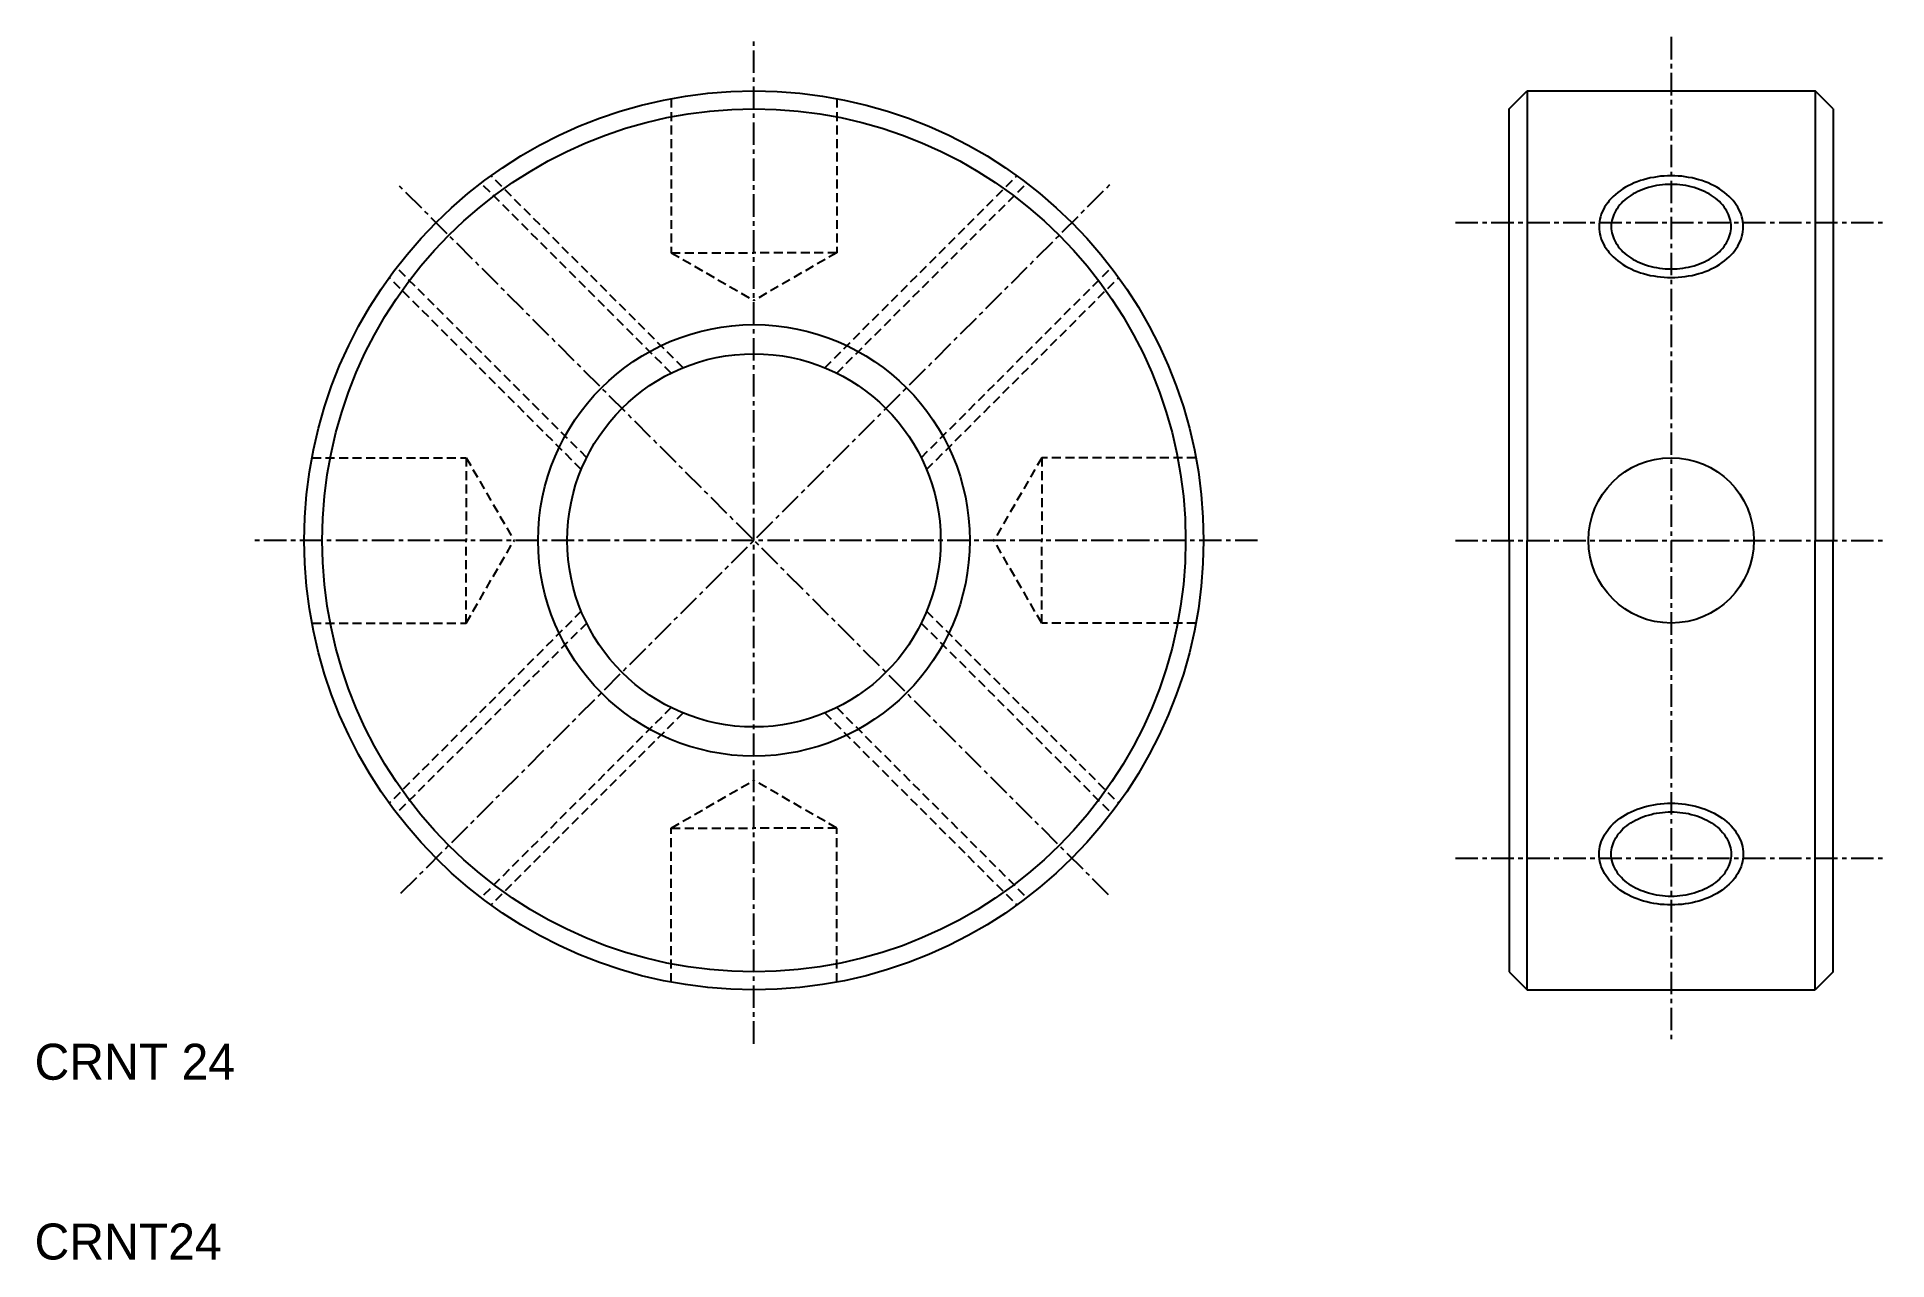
# Model space of a CAD drawing. Extents: x 10 to 113, y 10 to 78.
import ezdxf

# ---------------------------------------------------------------- set-up
doc = ezdxf.new("R2010")
doc.units = 0
doc.linetypes.add('CENTER', pattern=[2, 1.25, -0.25, 0.25, -0.25])
doc.linetypes.add('DASHED', pattern=[0.75, 0.5, -0.25])
doc.layers.get('0').update_dxf_attribs({"linetype": 'CONTINUOUS'})
doc.layers.add('CENTER', color=1, linetype='CENTER')

msp = doc.modelspace()

# ---------------------------------------------------------------- linework, layer by layer
at = {"color": 3, "linetype": 'DASHED'}
for p, q in [((45.4, 74.57), (45.4, 66)), ((54.6, 74.57), (54.6, 66)), ((46.06, 59.6), (35.38, 70.28)), ((53.94, 59.6), (64.62, 70.28)), ((45.4, 59.3), (34.83, 69.87)), ((54.6, 59.3), (65.17, 69.87)), ((45.4, 66), (50, 63.34)), ((45.4, 66), (50, 66)), ((54.6, 66), (50, 66)), ((54.6, 66), (50, 63.34)), ((40.7, 54.6), (30.13, 65.17)), ((59.3, 54.6), (69.87, 65.17)), ((40.4, 53.94), (29.72, 64.62)), ((59.6, 53.94), (70.28, 64.62)), ((25.43, 54.6), (34, 54.6)), ((34, 54.6), (34, 50)), ((34, 54.6), (36.66, 50)), ((66, 54.6), (63.34, 50)), ((74.57, 54.6), (66, 54.6)), ((66, 54.6), (66, 50)), ((34, 45.4), (36.66, 50)), ((34, 45.4), (34, 50)), ((66, 45.4), (63.34, 50)), ((66, 45.4), (66, 50)), ((25.43, 45.4), (34, 45.4)), ((40.4, 46.06), (29.72, 35.38)), ((40.7, 45.4), (30.13, 34.83)), ((59.3, 45.4), (69.87, 34.83)), ((59.6, 46.06), (70.28, 35.38)), ((74.57, 45.4), (66, 45.4)), ((45.4, 40.7), (34.83, 30.13)), ((46.06, 40.4), (35.38, 29.72)), ((53.94, 40.4), (64.62, 29.72)), ((54.6, 40.7), (65.17, 30.13)), ((45.4, 34), (50, 36.66)), ((54.6, 34), (50, 36.66)), ((45.4, 34), (50, 34)), ((45.4, 25.43), (45.4, 34)), ((54.6, 34), (50, 34)), ((54.6, 25.43), (54.6, 34))]:
    msp.add_line(p, q, dxfattribs=at)
at = {"color": 7, "linetype": 'CONTINUOUS'}
for p, q in [((92, 74), (93, 75)), ((93, 75), (93, 50)), ((93, 75), (109, 75)), ((109, 75), (109, 50)), ((110, 74), (109, 75)), ((92, 50), (92, 74)), ((110, 74), (110, 50)), ((92, 50), (92, 26)), ((93, 25), (93, 50)), ((109, 25), (109, 50)), ((110, 26), (110, 50)), ((92, 26), (93, 25)), ((110, 26), (109, 25)), ((93, 25), (109, 25))]:
    msp.add_line(p, q, dxfattribs=at)
at = {"color": 3, "linetype": 'CONTINUOUS'}
for points in [[(96.99, 67.45, 0), (97, 67.31, 0), (97.01, 67.17, 0), (97.04, 67.03, 0), (97.07, 66.9, 0), (97.11, 66.76, 0), (97.17, 66.63, 0), (97.23, 66.5, 0), (97.3, 66.37, 0), (97.38, 66.24, 0), (97.47, 66.12, 0), (97.56, 66, 0), (97.67, 65.88, 0), (97.78, 65.77, 0), (97.9, 65.66, 0), (98.03, 65.55, 0), (98.17, 65.45, 0), (98.31, 65.35, 0), (98.46, 65.26, 0), (98.61, 65.18, 0), (98.77, 65.1, 0), (98.94, 65.02, 0), (99.11, 64.96, 0), (99.29, 64.89, 0), (99.47, 64.84, 0), (99.65, 64.79, 0), (99.84, 64.74, 0), (100.03, 64.71, 0), (100.22, 64.68, 0), (100.41, 64.65, 0), (100.61, 64.64, 0), (100.8, 64.62, 0), (101, 64.62, 0), (101.2, 64.62, 0), (101.39, 64.64, 0), (101.59, 64.65, 0), (101.78, 64.68, 0), (101.97, 64.71, 0), (102.16, 64.74, 0), (102.35, 64.79, 0), (102.53, 64.84, 0), (102.71, 64.89, 0), (102.89, 64.96, 0), (103.06, 65.02, 0), (103.23, 65.1, 0), (103.39, 65.18, 0), (103.54, 65.26, 0), (103.69, 65.35, 0), (103.83, 65.45, 0), (103.97, 65.55, 0), (104.1, 65.66, 0), (104.22, 65.77, 0), (104.33, 65.88, 0), (104.44, 66, 0), (104.53, 66.12, 0), (104.62, 66.24, 0), (104.7, 66.37, 0), (104.77, 66.5, 0), (104.83, 66.63, 0), (104.89, 66.76, 0), (104.93, 66.9, 0), (104.96, 67.03, 0), (104.99, 67.17, 0), (105, 67.31, 0), (105.01, 67.45, 0), (105, 67.59, 0), (104.99, 67.73, 0), (104.96, 67.86, 0), (104.93, 68, 0), (104.89, 68.14, 0), (104.83, 68.27, 0), (104.77, 68.4, 0), (104.7, 68.53, 0), (104.62, 68.66, 0), (104.53, 68.78, 0), (104.44, 68.9, 0), (104.33, 69.02, 0), (104.22, 69.13, 0), (104.1, 69.24, 0), (103.97, 69.35, 0), (103.83, 69.45, 0), (103.69, 69.55, 0), (103.54, 69.64, 0), (103.39, 69.72, 0), (103.23, 69.8, 0), (103.06, 69.88, 0), (102.89, 69.94, 0), (102.71, 70.01, 0), (102.53, 70.06, 0), (102.35, 70.11, 0), (102.16, 70.16, 0), (101.97, 70.19, 0), (101.78, 70.22, 0), (101.59, 70.25, 0), (101.39, 70.26, 0), (101.2, 70.27, 0), (101, 70.28, 0), (100.8, 70.27, 0), (100.61, 70.26, 0), (100.41, 70.25, 0), (100.22, 70.22, 0), (100.03, 70.19, 0), (99.84, 70.16, 0), (99.65, 70.11, 0), (99.47, 70.06, 0), (99.29, 70.01, 0), (99.11, 69.94, 0), (98.94, 69.88, 0), (98.77, 69.8, 0), (98.61, 69.72, 0), (98.46, 69.64, 0), (98.31, 69.55, 0), (98.17, 69.45, 0), (98.03, 69.35, 0), (97.9, 69.24, 0), (97.78, 69.13, 0), (97.67, 69.02, 0), (97.56, 68.9, 0), (97.47, 68.78, 0), (97.38, 68.66, 0), (97.3, 68.53, 0), (97.23, 68.4, 0), (97.17, 68.27, 0), (97.11, 68.14, 0), (97.07, 68, 0), (97.04, 67.86, 0), (97.01, 67.73, 0), (97, 67.59, 0), (96.99, 67.45, 0)], [(96.99, 32.55, 0), (97, 32.69, 0), (97.01, 32.83, 0), (97.04, 32.97, 0), (97.07, 33.1, 0), (97.11, 33.24, 0), (97.17, 33.37, 0), (97.23, 33.5, 0), (97.3, 33.63, 0), (97.38, 33.76, 0), (97.47, 33.88, 0), (97.56, 34, 0), (97.67, 34.12, 0), (97.78, 34.23, 0), (97.9, 34.34, 0), (98.03, 34.45, 0), (98.17, 34.55, 0), (98.31, 34.65, 0), (98.46, 34.74, 0), (98.61, 34.82, 0), (98.77, 34.9, 0), (98.94, 34.98, 0), (99.11, 35.04, 0), (99.29, 35.11, 0), (99.47, 35.16, 0), (99.65, 35.21, 0), (99.84, 35.26, 0), (100.03, 35.29, 0), (100.22, 35.32, 0), (100.41, 35.35, 0), (100.61, 35.36, 0), (100.8, 35.38, 0), (101, 35.38, 0), (101.2, 35.38, 0), (101.39, 35.36, 0), (101.59, 35.35, 0), (101.78, 35.32, 0), (101.97, 35.29, 0), (102.16, 35.26, 0), (102.35, 35.21, 0), (102.53, 35.16, 0), (102.71, 35.11, 0), (102.89, 35.04, 0), (103.06, 34.98, 0), (103.23, 34.9, 0), (103.39, 34.82, 0), (103.54, 34.74, 0), (103.69, 34.65, 0), (103.83, 34.55, 0), (103.97, 34.45, 0), (104.1, 34.34, 0), (104.22, 34.23, 0), (104.33, 34.12, 0), (104.44, 34, 0), (104.53, 33.88, 0), (104.62, 33.76, 0), (104.7, 33.63, 0), (104.77, 33.5, 0), (104.83, 33.37, 0), (104.89, 33.24, 0), (104.93, 33.1, 0), (104.96, 32.97, 0), (104.99, 32.83, 0), (105, 32.69, 0), (105.01, 32.55, 0), (105, 32.41, 0), (104.99, 32.27, 0), (104.96, 32.14, 0), (104.93, 32, 0), (104.89, 31.86, 0), (104.83, 31.73, 0), (104.77, 31.6, 0), (104.7, 31.47, 0), (104.62, 31.34, 0), (104.53, 31.22, 0), (104.44, 31.1, 0), (104.33, 30.98, 0), (104.22, 30.87, 0), (104.1, 30.76, 0), (103.97, 30.65, 0), (103.83, 30.55, 0), (103.69, 30.45, 0), (103.54, 30.36, 0), (103.39, 30.28, 0), (103.23, 30.2, 0), (103.06, 30.12, 0), (102.89, 30.06, 0), (102.71, 29.99, 0), (102.53, 29.94, 0), (102.35, 29.89, 0), (102.16, 29.84, 0), (101.97, 29.81, 0), (101.78, 29.78, 0), (101.59, 29.75, 0), (101.39, 29.74, 0), (101.2, 29.73, 0), (101, 29.72, 0), (100.8, 29.73, 0), (100.61, 29.74, 0), (100.41, 29.75, 0), (100.22, 29.78, 0), (100.03, 29.81, 0), (99.84, 29.84, 0), (99.65, 29.89, 0), (99.47, 29.94, 0), (99.29, 29.99, 0), (99.11, 30.06, 0), (98.94, 30.12, 0), (98.77, 30.2, 0), (98.61, 30.28, 0), (98.46, 30.36, 0), (98.31, 30.45, 0), (98.17, 30.55, 0), (98.03, 30.65, 0), (97.9, 30.76, 0), (97.78, 30.87, 0), (97.67, 30.98, 0), (97.56, 31.1, 0), (97.47, 31.22, 0), (97.38, 31.34, 0), (97.3, 31.47, 0), (97.23, 31.6, 0), (97.17, 31.73, 0), (97.11, 31.86, 0), (97.07, 32, 0), (97.04, 32.14, 0), (97.01, 32.27, 0), (97, 32.41, 0), (96.99, 32.55, 0)]]:
    msp.add_polyline3d(points, dxfattribs=at)
at = {"color": 7, "linetype": 'CONTINUOUS'}
for points in [[(97.67, 67.45, 0), (97.67, 67.33, 0), (97.68, 67.22, 0), (97.7, 67.11, 0), (97.73, 66.99, 0), (97.77, 66.88, 0), (97.81, 66.77, 0), (97.86, 66.66, 0), (97.92, 66.55, 0), (97.99, 66.45, 0), (98.06, 66.34, 0), (98.14, 66.24, 0), (98.23, 66.14, 0), (98.32, 66.05, 0), (98.42, 65.96, 0), (98.53, 65.87, 0), (98.64, 65.79, 0), (98.76, 65.71, 0), (98.89, 65.63, 0), (99.02, 65.56, 0), (99.15, 65.5, 0), (99.29, 65.43, 0), (99.43, 65.38, 0), (99.58, 65.33, 0), (99.73, 65.28, 0), (99.88, 65.24, 0), (100.03, 65.2, 0), (100.19, 65.17, 0), (100.35, 65.14, 0), (100.51, 65.13, 0), (100.67, 65.11, 0), (100.84, 65.1, 0), (101, 65.1, 0), (101.16, 65.1, 0), (101.33, 65.11, 0), (101.49, 65.13, 0), (101.65, 65.14, 0), (101.81, 65.17, 0), (101.97, 65.2, 0), (102.12, 65.24, 0), (102.28, 65.28, 0), (102.42, 65.33, 0), (102.57, 65.38, 0), (102.71, 65.43, 0), (102.85, 65.5, 0), (102.98, 65.56, 0), (103.11, 65.63, 0), (103.24, 65.71, 0), (103.36, 65.79, 0), (103.47, 65.87, 0), (103.57, 65.96, 0), (103.68, 66.05, 0), (103.77, 66.14, 0), (103.86, 66.24, 0), (103.94, 66.34, 0), (104.01, 66.45, 0), (104.08, 66.55, 0), (104.14, 66.66, 0), (104.19, 66.77, 0), (104.23, 66.88, 0), (104.27, 66.99, 0), (104.3, 67.11, 0), (104.31, 67.22, 0), (104.33, 67.33, 0), (104.33, 67.45, 0), (104.33, 67.57, 0), (104.31, 67.68, 0), (104.3, 67.79, 0), (104.27, 67.91, 0), (104.23, 68.02, 0), (104.19, 68.13, 0), (104.14, 68.24, 0), (104.08, 68.35, 0), (104.01, 68.45, 0), (103.94, 68.56, 0), (103.86, 68.66, 0), (103.77, 68.76, 0), (103.68, 68.85, 0), (103.57, 68.94, 0), (103.47, 69.03, 0), (103.36, 69.11, 0), (103.24, 69.19, 0), (103.11, 69.27, 0), (102.98, 69.34, 0), (102.85, 69.4, 0), (102.71, 69.47, 0), (102.57, 69.52, 0), (102.42, 69.57, 0), (102.28, 69.62, 0), (102.12, 69.66, 0), (101.97, 69.7, 0), (101.81, 69.73, 0), (101.65, 69.75, 0), (101.49, 69.77, 0), (101.33, 69.79, 0), (101.16, 69.8, 0), (101, 69.8, 0), (100.84, 69.8, 0), (100.67, 69.79, 0), (100.51, 69.77, 0), (100.35, 69.75, 0), (100.19, 69.73, 0), (100.03, 69.7, 0), (99.88, 69.66, 0), (99.73, 69.62, 0), (99.58, 69.57, 0), (99.43, 69.52, 0), (99.29, 69.47, 0), (99.15, 69.4, 0), (99.02, 69.34, 0), (98.89, 69.27, 0), (98.76, 69.19, 0), (98.64, 69.11, 0), (98.53, 69.03, 0), (98.42, 68.94, 0), (98.32, 68.85, 0), (98.23, 68.76, 0), (98.14, 68.66, 0), (98.06, 68.56, 0), (97.99, 68.45, 0), (97.92, 68.35, 0), (97.86, 68.24, 0), (97.81, 68.13, 0), (97.77, 68.02, 0), (97.73, 67.91, 0), (97.7, 67.79, 0), (97.68, 67.68, 0), (97.67, 67.57, 0), (97.67, 67.45, 0)], [(97.67, 32.55, 0), (97.67, 32.67, 0), (97.68, 32.78, 0), (97.7, 32.89, 0), (97.73, 33.01, 0), (97.77, 33.12, 0), (97.81, 33.23, 0), (97.86, 33.34, 0), (97.92, 33.45, 0), (97.99, 33.55, 0), (98.06, 33.66, 0), (98.14, 33.76, 0), (98.23, 33.86, 0), (98.32, 33.95, 0), (98.42, 34.04, 0), (98.53, 34.13, 0), (98.64, 34.21, 0), (98.76, 34.29, 0), (98.89, 34.37, 0), (99.02, 34.44, 0), (99.15, 34.5, 0), (99.29, 34.57, 0), (99.43, 34.62, 0), (99.58, 34.67, 0), (99.73, 34.72, 0), (99.88, 34.76, 0), (100.03, 34.8, 0), (100.19, 34.83, 0), (100.35, 34.85, 0), (100.51, 34.87, 0), (100.67, 34.89, 0), (100.84, 34.9, 0), (101, 34.9, 0), (101.16, 34.9, 0), (101.33, 34.89, 0), (101.49, 34.87, 0), (101.65, 34.85, 0), (101.81, 34.83, 0), (101.97, 34.8, 0), (102.12, 34.76, 0), (102.28, 34.72, 0), (102.42, 34.67, 0), (102.57, 34.62, 0), (102.71, 34.57, 0), (102.85, 34.5, 0), (102.98, 34.44, 0), (103.11, 34.37, 0), (103.24, 34.29, 0), (103.36, 34.21, 0), (103.47, 34.13, 0), (103.57, 34.04, 0), (103.68, 33.95, 0), (103.77, 33.86, 0), (103.86, 33.76, 0), (103.94, 33.66, 0), (104.01, 33.55, 0), (104.08, 33.45, 0), (104.14, 33.34, 0), (104.19, 33.23, 0), (104.23, 33.12, 0), (104.27, 33.01, 0), (104.3, 32.89, 0), (104.31, 32.78, 0), (104.33, 32.67, 0), (104.33, 32.55, 0), (104.33, 32.43, 0), (104.31, 32.32, 0), (104.3, 32.21, 0), (104.27, 32.09, 0), (104.23, 31.98, 0), (104.19, 31.87, 0), (104.14, 31.76, 0), (104.08, 31.65, 0), (104.01, 31.55, 0), (103.94, 31.44, 0), (103.86, 31.34, 0), (103.77, 31.24, 0), (103.68, 31.15, 0), (103.57, 31.06, 0), (103.47, 30.97, 0), (103.36, 30.89, 0), (103.24, 30.81, 0), (103.11, 30.73, 0), (102.98, 30.66, 0), (102.85, 30.6, 0), (102.71, 30.53, 0), (102.57, 30.48, 0), (102.42, 30.43, 0), (102.28, 30.38, 0), (102.12, 30.34, 0), (101.97, 30.3, 0), (101.81, 30.27, 0), (101.65, 30.25, 0), (101.49, 30.23, 0), (101.33, 30.21, 0), (101.16, 30.2, 0), (101, 30.2, 0), (100.84, 30.2, 0), (100.67, 30.21, 0), (100.51, 30.23, 0), (100.35, 30.25, 0), (100.19, 30.27, 0), (100.03, 30.3, 0), (99.88, 30.34, 0), (99.73, 30.38, 0), (99.58, 30.43, 0), (99.43, 30.48, 0), (99.29, 30.53, 0), (99.15, 30.6, 0), (99.02, 30.66, 0), (98.89, 30.73, 0), (98.76, 30.81, 0), (98.64, 30.89, 0), (98.53, 30.97, 0), (98.42, 31.06, 0), (98.32, 31.15, 0), (98.23, 31.24, 0), (98.14, 31.34, 0), (98.06, 31.44, 0), (97.99, 31.55, 0), (97.92, 31.65, 0), (97.86, 31.76, 0), (97.81, 31.87, 0), (97.77, 31.98, 0), (97.73, 32.09, 0), (97.7, 32.21, 0), (97.68, 32.32, 0), (97.67, 32.43, 0), (97.67, 32.55, 0)]]:
    msp.add_polyline3d(points, dxfattribs=at)
for centre, radius in [((50, 50), 25), ((50, 50), 24), ((50, 50), 10.38), ((101, 50), 4.6)]:
    msp.add_circle(centre, radius, dxfattribs=at)
at = {"color": 3, "linetype": 'CONTINUOUS'}
msp.add_circle((50, 50), 12, dxfattribs=at)
at = {"layer": 'CENTER', "color": 1, "linetype": 'CENTER'}
for p, q in [((50, 22), (50, 78)), ((101, 78), (101, 22)), ((69.71, 30.29), (30.2, 69.8)), ((30.37, 30.37), (69.8, 69.8)), ((89, 67.68), (113, 67.68)), ((78, 50), (22, 50)), ((89, 50), (113, 50)), ((89, 32.32), (113, 32.32))]:
    msp.add_line(p, q, dxfattribs=at)

# ---------------------------------------------------------------- texts
at = {"color": 7, "linetype": 'CONTINUOUS'}
for s, p in [('CRNT 24', (10, 20)), ('CRNT24', (10, 10))]:
    msp.add_text(s, height=2, dxfattribs=at).set_placement(p)

doc.saveas('drawing.dxf')
